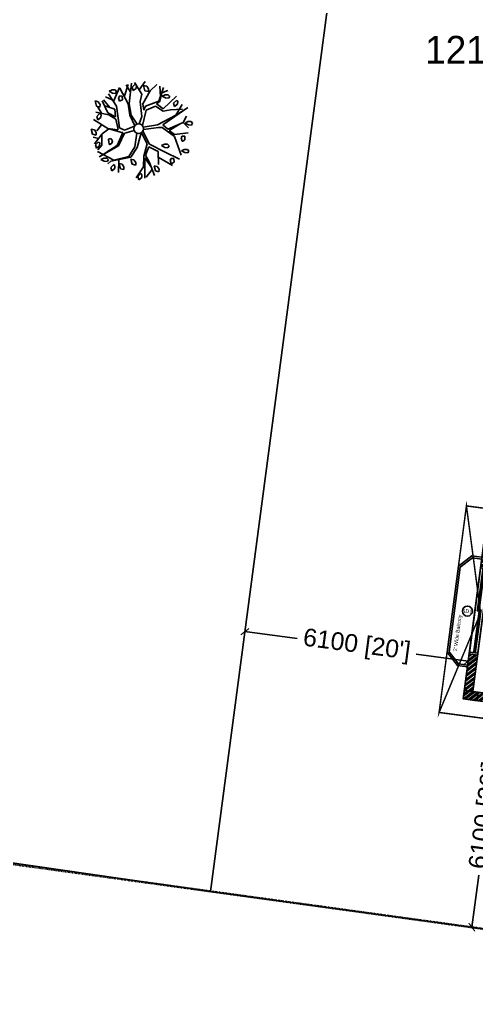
# Model space of a CAD drawing. Header units: millimetres. Extents: x -179928 to 528275, y -469666 to 511935.
# Drawn here: x 23532 to 35911, y 91669 to 118033 of the extents above; entities that cross this region are included whole.
import ezdxf
from ezdxf.enums import TextEntityAlignment as Align

# ---------------------------------------------------------------- set-up
doc = ezdxf.new("R2010")
doc.units = ezdxf.units.MM
doc.set_wipeout_variables(frame=1)
doc.header["$PDMODE"] = 35
doc.header["$PDSIZE"] = 0.1
doc.linetypes.add('DASHDOT', pattern=[25.4, 12.7, -6.35, 0, -6.35])
doc.linetypes.add('DASHED', pattern=[0.75, 0.5, -0.25])
doc.layers.get('Defpoints').update_dxf_attribs({"color": 252})
for name, color, linetype in [('ad-Column', 3, 'Continuous'), ('ad-Column Hatch', 125, 'Continuous'), ('ad-Dimension', 5, 'Continuous'), ('ad-Elevation 10', 8, 'Continuous'), ('ad-Glass Sectionline', 140, 'Continuous'), ('ad-Plinth', 8, 'Continuous'), ('ad-Plot Areas-Sq.Yds', 7, 'Continuous'), ('ad-Railing', 6, 'Continuous'), ('ad-Secondary Roof', 6, 'Continuous'), ('ad-Text main', 7, 'Continuous'), ('ad-Text Main_Door&window Label', 7, 'Continuous'), ('ad-Wall', 240, 'Continuous'), ('ad-Wall hatch', 8, 'Continuous')]:
    doc.layers.add(name, color=color, linetype=linetype)
doc.layers.add('ad-Plot Boundary', color=6, linetype='Continuous', true_color=0xff00ff)
doc.layers.add('ad-Site Boundary', color=1, linetype='DASHDOT', lineweight=35, true_color=0xff0000)
doc.styles.add('6 U T S R N_Typical Floor Plan$0$3BHK-E(NB)$0$grid_text', font='verdana.ttf', dxfattribs={"width": 0.9})
doc.styles.add('MtX_Century_Gothic', font='GOTHIC.TTF')
doc.styles.get("Standard").update_dxf_attribs({"font": 'arial.ttf'})
doc.dimstyles.new('A-100-DIM-INT (MM-FT)', dxfattribs={"dimscale": 50, "dimtxt": 2.4, "dimasz": 1, "dimexe": 5, "dimexo": 100, "dimgap": 1, "dimtad": 0, "dimdec": 0, "dimdsep": 46, "dimtxsty": 'Standard', "dimblk": 'ARCHTICK', "dimcen": 0.025, "dimse1": 1, "dimse2": 1, "dimclrd": 256, "dimclre": 256, "dimclrt": 256, "dimazin": 2, "dimtfac": 1, "dimtdec": 0, "dimtix": 1, "dimtmove": 2, "dimatfit": 3, "dimldrblk": 'ARCHTICK', "dimfxl": 1, "dimtolj": 1, "dimtzin": 0, "dimarcsym": 0})

# ---------------------------------------------------------------- blocks, each defined once
blk = doc.blocks.new('Site boundary')
at = {"layer": 'ad-Site Boundary', "ltscale": 1.5}
blk.add_lwpolyline([(0, 144080), (-75, 143539), (-1405, 135851), (-1412, 128874), (-3557, 117149), (-5983, 99419), (20081, 95597), (40505, 92787), (60922, 89781), (85284, 86292), (101404, 84186), (113351, 82444), (129249, 80319), (143419, 78323), (149320, 77286), (152952, 75663), (149412, 48881), (148166, 41049), (146842, 28125), (159656, 28125)], dxfattribs=at)
blk = doc.blocks.new('6 U T S R N_Typical Floor Plan$0$ad_Window Tag')
blk.add_circle((0, 0), 150)
at = {"style": '6 U T S R N_Typical Floor Plan$0$3BHK-E(NB)$0$grid_text', "width": 0.9}
blk.add_attdef('D1', text='', height=125, dxfattribs=at).set_placement((0, 0), align=Align.MIDDLE_CENTER)
blk = doc.blocks.new('zw$3849')
at = {"layer": 'ad-Text main', "insert": (-375, 2372), "char_height": 100, "width": 2237.11, "attachment_point": 5, "rotation": 90, "bg_fill": 2}
blk.add_mtext("\\pxqd;2' Wide Balcony", dxfattribs=at)
at = {"layer": 'ad-Text Main_Door&window Label'}
ref = blk.add_blockref('6 U T S R N_Typical Floor Plan$0$ad_Window Tag', (-200, 2372), dxfattribs=dict(at, xscale=-0.9, yscale=0.9, zscale=0.9))
ref.add_attrib('D1', 'SD1', dxfattribs={"height": 101.2, "rotation": 1800, "style": '6 U T S R N_Typical Floor Plan$0$3BHK-E(NB)$0$grid_text'}).set_placement((-201, 2370), align=Align.MIDDLE_CENTER)
blk = doc.blocks.new('$ZCDB_AUDIT_GENERATED_C77D')
blk.add_wipeout([(0, 230), (2400, 230), (2400, 0), (0, 0)]).dxf.layer = 'ad-Elevation 10'
at = {"layer": 'ad-Elevation 10'}
for points in [[(2400, 230), (0, 230)], [(2400, 0), (0, 0)]]:
    blk.add_lwpolyline(points, dxfattribs=at)
for points in [[(50, 0), (50, 230), (0, 230), (0, 0)], [(85, 83), (85, 65), (50, 65), (50, 115), (85, 115), (85, 97), (63, 97), (63, 83)], [(1217.5, 133), (1217.5, 115), (1182.5, 115), (1182.5, 165), (1217.5, 165), (1217.5, 147), (1195.5, 147), (1195.5, 133)], [(1182.5, 83), (1182.5, 65), (1217.5, 65), (1217.5, 115), (1182.5, 115), (1182.5, 97), (1204.5, 97), (1204.5, 83)], [(2315, 133), (2315, 115), (2350, 115), (2350, 165), (2315, 165), (2315, 147), (2337, 147), (2337, 133)], [(2350, 0), (2400, 0), (2400, 230), (2350, 230)]]:
    blk.add_lwpolyline(points, close=True, dxfattribs=at)
at = {"layer": 'ad-Glass Sectionline'}
for points in [[(1200, 95), (65, 95), (65, 85), (1200, 85)], [(1200, 145), (2335, 145), (2335, 135), (1200, 135)]]:
    blk.add_lwpolyline(points, close=True, dxfattribs=at)
for points in [[(1182.5, 115), (85, 115)], [(1182.5, 65), (85, 65)], [(1217.5, 165), (2315, 165)], [(1217.5, 115), (2315, 115)]]:
    blk.add_lwpolyline(points, dxfattribs=at)
blk = doc.blocks.new('*U201117')
blk.add_blockref('$ZCDB_AUDIT_GENERATED_C77D', (0, 0))
blk = doc.blocks.new('zw$42B5')
at = {"layer": 'ad-Wall hatch', "transparency": 33554610}
h = blk.add_hatch(dxfattribs=at)
h.set_pattern_fill('ANSI32', color=256, scale=10)
h.set_pattern_definition([(45, (-1040635.14, 674820.02), (-67.351921, 67.351921), []), (45, (-1040590.24, 674820.02), (-67.351921, 67.351921), [])])
h.paths.add_polyline_path([(12120, 13620), (12120, 10220), (11890, 10220), (11890, 13390), (7240, 13390), (7240, 8645), (4245, 8645), (4245, 8875), (4445, 8875), (4445, 9370), (4560, 9370), (4560, 8760), (7010, 8760), (7010, 10500), (6360, 10500), (6360, 10615), (7010, 10615), (7010, 13390), (4560, 13390), (4560, 10615), (5560, 10615), (5560, 10500), (4445, 10500), (4445, 13390), (230, 13390), (230, 8875), (3345, 8875), (3345, 8645), (3060, 8645), (3060, 4745), (3345, 4745), (3345, 4515), (230, 4515), (230, 230), (4995, 230), (4995, 3130), (6060, 3130), (6060, 3015), (5110, 3015), (5110, 230), (8310, 230), (8310, 3015), (6860, 3015), (6860, 3130), (8310, 3130), (8310, 4630), (5110, 4630), (5110, 3930), (4995, 3930), (4995, 4515), (4245, 4515), (4245, 4745), (8540, 4745), (8540, 230), (9240, 230), (9240, 0), (0, 0), (0, 4745), (2830, 4745), (2830, 8645), (0, 8645), (0, 13620)])
at = {"layer": 'ad-Railing'}
for points in [[(0, 872), (-275, 872), (-600, 1198), (-600, 3547), (-275, 3872), (0, 3872)], [(0, 922), (-254, 922), (-550, 1218), (-550, 3527), (-254, 3822), (0, 3822)]]:
    blk.add_lwpolyline(points, dxfattribs=at)
at = {"rotation": 90}
blk.add_blockref('*U201117', (230, 1230), dxfattribs=at)
at = {"layer": 'ad-Wall'}
for points in [[(230, 4515), (230, 230), (4995, 230)], [(9240, 0), (0, 0), (0, 4745)]]:
    blk.add_lwpolyline(points, dxfattribs=at)
blk = doc.blocks.new('1625E_Roof Plan')
at = {"layer": 'ad-Secondary Roof', "linetype": 'DASHED', "ltscale": 2, "const_width": 40}
for points in [[(-600, 5195), (161, 2372), (-600, -450)], [(2380, 5195), (4927, 2372), (2380, -450), (-600, -450), (-600, 5195)]]:
    blk.add_lwpolyline(points, close=True, dxfattribs=at)
blk = doc.blocks.new('zw$6AA0')
at = {"layer": 'ad-Column Hatch', "transparency": 33554687}
h = blk.add_hatch(color=256, dxfattribs=at)
h.dxf.hatch_style = 1
h.paths.add_polyline_path([(0, -230), (380, -230), (380, 0), (0, 0)])
at = {"layer": 'ad-Column'}
blk.add_lwpolyline([(0, -230), (380, -230), (380, 0), (0, 0)], close=True, dxfattribs=at)
blk = doc.blocks.new('1625E_Columns')
at = {"layer": 'ad-Column', "xscale": -1, "rotation": 179.9999999999998}
blk.add_blockref('zw$6AA0', (0, 0), dxfattribs=at)
blk = doc.blocks.new('1625_East Villa')
at = {"layer": 'ad-Text main'}
blk.add_blockref('zw$3849', (0, 0), dxfattribs=at)
at = {"layer": 'ad-Wall'}
blk.add_blockref('zw$42B5', (0, 0), dxfattribs=at)
blk.add_blockref('1625E_Roof Plan', (0, 0))
blk.add_blockref('1625E_Columns', (0, 0))
blk = doc.blocks.new("All Plot's Villa Plans")
at = {"ltscale": 5, "rotation": 352.4703876422526}
blk.add_blockref('1625_East Villa', (35551, 99625), dxfattribs=at)
blk = doc.blocks.new('A$Cbbea0351')
at = {"layer": 'ad-Plot Areas-Sq.Yds', "linetype": 'Continuous', "insert": (-330189, -349514), "char_height": 750, "width": 5922.3, "attachment_point": 5, "style": 'MtX_Century_Gothic', "bg_fill": 3, "box_fill_scale": 1.5, "bg_fill_color": 257, "bg_fill_transparency": 0}
blk.add_mtext('1210 Sq.Yds', dxfattribs=at)
blk = doc.blocks.new('Plot Numbers')
at = {"ltscale": 5}
blk.add_blockref('A$Cbbea0351', (367577, 466614), dxfattribs=at)
blk = doc.blocks.new('zw$A88E')
at = {"layer": 'ad-Plot Boundary', "ltscale": 5}
for points in [[(-368986, -334687), (-368989, -337740), (-371134, -349465), (-373560, -367195), (-338868, -372204), (-334720, -340818), (-347508, -339123), (-361592, -336188), (-368986, -334687)], [(-334720, -340818), (-303171, -345001), (-307365, -376729), (-327072, -373827), (-338868, -372204)]]:
    blk.add_lwpolyline(points, close=True, dxfattribs=at)
blk = doc.blocks.new("Plot's Boundary")
at = {"layer": 'ad-Plot Boundary', "ltscale": 5}
blk.add_blockref('zw$A88E', (367577, 466614), dxfattribs=at)
blk = doc.blocks.new('_ArchTick')
at = {"color": 0, "linetype": 'ByBlock', "const_width": 0.15}
blk.add_lwpolyline([(-0.5, -0.5), (0.5, 0.5)], dxfattribs=at)
blk = doc.blocks.new('*D11949')
at = {"layer": 'ad-Dimension', "lineweight": -2, "ltscale": 5, "transparency": 16777216}
for p, q in [((-6100, 1032), (-4678, 1032)), ((0, 1032), (-1422, 1032))]:
    blk.add_line(p, q, dxfattribs=at)
at = {"layer": 'Defpoints', "color": 0, "ltscale": 5, "transparency": 16777216}
for p in [(-6100, 1032), (-6100, 0), (0, 0)]:
    blk.add_point(p, dxfattribs=at)
at = {"layer": 'ad-Dimension', "lineweight": -2, "ltscale": 5, "transparency": 16777216, "xscale": 200, "yscale": 200, "zscale": 200, "rotation": 180}
blk.add_blockref('_ArchTick', (-6100, 1032), dxfattribs=at)
at = {"layer": 'ad-Dimension', "lineweight": -2, "ltscale": 5, "transparency": 16777216, "xscale": 200, "yscale": 200, "zscale": 200}
blk.add_blockref('_ArchTick', (0, 1032), dxfattribs=at)
at = {"layer": 'ad-Dimension', "ltscale": 5, "transparency": 16777216, "insert": (-3050, 1032), "char_height": 480, "attachment_point": 5}
blk.add_mtext("\\A1;6100 [20']", dxfattribs=at)
blk = doc.blocks.new('*D12050')
at = {"layer": 'ad-Dimension', "lineweight": -2, "ltscale": 5, "transparency": 16777216}
for p, q in [((1041, 0), (1041, -1422)), ((1041, -6100), (1041, -4678))]:
    blk.add_line(p, q, dxfattribs=at)
at = {"layer": 'Defpoints', "color": 0, "ltscale": 5, "transparency": 16777216}
for p in [(0, 0), (0, -6100), (1041, -6100)]:
    blk.add_point(p, dxfattribs=at)
at = {"layer": 'ad-Dimension', "lineweight": -2, "ltscale": 5, "transparency": 16777216, "xscale": 200, "yscale": 200, "zscale": 200}
for p, rotation in [((1041, 0), 90), ((1041, -6100), 270)]:
    blk.add_blockref('_ArchTick', p, dxfattribs=dict(at, rotation=rotation))
at = {"layer": 'ad-Dimension', "ltscale": 5, "transparency": 16777216, "insert": (1041, -3050), "char_height": 480, "attachment_point": 5, "rotation": 90}
blk.add_mtext("\\A1;6100 [20']", dxfattribs=at)
blk = doc.blocks.new('ERFWEF')
at = {"color": 219, "linetype": 'Continuous', "true_color": 0x642165}
for p, q in [((260795.678, 1945739.608), (260795.52, 1945739.734)), ((260795.743, 1945739.406), (260795.621, 1945739.793)), ((260795.741, 1945739.867), (260795.655, 1945739.85)), ((260795.655, 1945739.85), (260795.728, 1945739.781)), ((260795.695, 1945739.551), (260795.948, 1945739.873)), ((260795.728, 1945739.781), (260795.805, 1945739.749)), ((260795.823, 1945739.846), (260795.741, 1945739.867)), ((260795.805, 1945739.749), (260795.848, 1945739.791)), ((260795.848, 1945739.791), (260795.823, 1945739.846)), ((260796.061, 1945739.39), (260795.955, 1945739.855)), ((260796.013, 1945739.602), (260796.202, 1945739.889)), ((260796.09, 1945739.382), (260796.294, 1945739.908)), ((260796.204, 1945739.695), (260796.149, 1945739.895)), ((260796.378, 1945739.844), (260796.284, 1945739.793)), ((260796.284, 1945739.793), (260796.286, 1945739.698)), ((260796.286, 1945739.698), (260796.383, 1945739.735)), ((260796.378, 1945739.844), (260796.41, 1945739.814)), ((260796.487, 1945739.548), (260796.379, 1945739.903)), ((260796.383, 1945739.735), (260796.41, 1945739.814)), ((260796.45, 1945739.671), (260796.665, 1945739.854)), ((260796.597, 1945739.758), (260796.596, 1945739.612)), ((260796.597, 1945739.758), (260796.674, 1945739.714)), ((260795.22, 1945739.7), (260795.218, 1945739.554)), ((260795.218, 1945739.554), (260795.303, 1945739.505)), ((260795.22, 1945739.7), (260795.296, 1945739.656)), ((260795.307, 1945739.324), (260795.246, 1945739.519)), ((260795.324, 1945739.573), (260795.296, 1945739.656)), ((260795.303, 1945739.505), (260795.324, 1945739.573)), ((260795.465, 1945739.298), (260795.405, 1945739.649)), ((260795.679, 1945739.339), (260795.436, 1945739.503)), ((260795.567, 1945739.414), (260795.45, 1945739.67)), ((260795.901, 1945739.654), (260795.857, 1945739.612)), ((260795.857, 1945739.612), (260795.859, 1945739.517)), ((260795.859, 1945739.517), (260795.879, 1945739.519)), ((260795.879, 1945739.519), (260795.945, 1945739.534)), ((260795.963, 1945739.631), (260795.901, 1945739.654)), ((260795.945, 1945739.534), (260795.963, 1945739.631)), ((260796.398, 1945739.366), (260796.487, 1945739.548)), ((260796.447, 1945739.279), (260796.731, 1945739.57)), ((260796.596, 1945739.612), (260796.68, 1945739.563)), ((260796.701, 1945739.631), (260796.674, 1945739.714)), ((260796.68, 1945739.563), (260796.701, 1945739.631)), ((260796.731, 1945739.57), (260796.95, 1945739.689)), ((260796.884, 1945739.235), (260797.107, 1945739.562)), ((260796.96, 1945739.347), (260797.014, 1945739.629)), ((260797.019, 1945739.438), (260797.193, 1945739.454)), ((260795.361, 1945738.89), (260795.044, 1945739.227)), ((260795.249, 1945739.334), (260795.155, 1945739.283)), ((260795.155, 1945739.283), (260795.157, 1945739.188)), ((260795.157, 1945739.188), (260795.254, 1945739.225)), ((260795.482, 1945739.241), (260795.158, 1945739.395)), ((260795.249, 1945739.334), (260795.281, 1945739.303)), ((260795.254, 1945739.225), (260795.281, 1945739.303)), ((260795.638, 1945739.139), (260795.465, 1945739.298)), ((260795.632, 1945739.072), (260795.482, 1945739.241)), ((260795.679, 1945739.339), (260795.638, 1945739.139)), ((260795.667, 1945738.818), (260795.743, 1945739.406)), ((260796.028, 1945739.079), (260796.061, 1945739.39)), ((260796.057, 1945739.07), (260796.09, 1945739.382)), ((260796.328, 1945738.961), (260796.398, 1945739.366)), ((260796.432, 1945739.111), (260796.447, 1945739.279)), ((260796.432, 1945739.111), (260796.5, 1945739.201)), ((260796.5, 1945739.201), (260796.884, 1945739.235)), ((260796.803, 1945739.185), (260796.895, 1945739.22)), ((260796.895, 1945739.22), (260797.022, 1945739.435)), ((260796.945, 1945739.007), (260797.386, 1945739.246)), ((260797.094, 1945739.363), (260797.008, 1945739.345)), ((260797.008, 1945739.345), (260797.082, 1945739.276)), ((260797.082, 1945739.276), (260797.158, 1945739.245)), ((260797.177, 1945739.341), (260797.094, 1945739.363)), ((260797.158, 1945739.245), (260797.202, 1945739.287)), ((260797.202, 1945739.287), (260797.177, 1945739.341)), ((260794.921, 1945738.99), (260794.919, 1945738.843)), ((260794.921, 1945738.99), (260794.997, 1945738.945)), ((260795.025, 1945738.862), (260794.997, 1945738.945)), ((260795.226, 1945739.033), (260795.055, 1945738.904)), ((260795.616, 1945738.789), (260795.632, 1945739.072)), ((260796.08, 1945738.763), (260796.028, 1945739.079)), ((260796.159, 1945738.792), (260796.057, 1945739.07)), ((260796.212, 1945738.783), (260796.328, 1945738.961)), ((260796.283, 1945738.715), (260796.487, 1945739.091)), ((260796.487, 1945739.091), (260796.759, 1945739.133)), ((260796.759, 1945739.133), (260796.93, 1945738.949)), ((260796.822, 1945739.159), (260796.803, 1945739.185)), ((260796.824, 1945739.158), (260796.945, 1945739.007)), ((260796.93, 1945738.949), (260797.126, 1945738.929)), ((260797.126, 1945738.929), (260797.447, 1945738.863)), ((260797.232, 1945738.752), (260797.469, 1945738.989)), ((260797.347, 1945739.134), (260797.253, 1945739.083)), ((260797.253, 1945739.083), (260797.255, 1945738.988)), ((260797.255, 1945738.988), (260797.352, 1945739.025)), ((260797.347, 1945739.134), (260797.379, 1945739.103)), ((260797.352, 1945739.025), (260797.379, 1945739.103)), ((260795.171, 1945738.79), (260794.902, 1945738.583)), ((260795.04, 1945738.69), (260794.909, 1945738.766)), ((260794.919, 1945738.843), (260795.004, 1945738.794)), ((260795.004, 1945738.794), (260795.025, 1945738.862)), ((260795.165, 1945738.788), (260795.08, 1945738.491)), ((260795.381, 1945738.867), (260795.171, 1945738.79)), ((260795.611, 1945738.78), (260795.361, 1945738.89)), ((260795.691, 1945738.687), (260795.381, 1945738.867)), ((260795.717, 1945738.672), (260795.498, 1945738.394)), ((260795.78, 1945738.729), (260795.667, 1945738.818)), ((260795.691, 1945738.688), (260795.717, 1945738.672)), ((260795.78, 1945738.729), (260796.074, 1945738.757)), ((260796.294, 1945738.669), (260796.68, 1945738.628)), ((260796.68, 1945738.628), (260797.232, 1945738.752)), ((260797.6, 1945738.867), (260796.824, 1945738.591)), ((260797.232, 1945738.752), (260797.495, 1945738.834)), ((260795.012, 1945738.6), (260794.919, 1945738.549)), ((260794.919, 1945738.549), (260794.92, 1945738.454)), ((260794.92, 1945738.454), (260795.018, 1945738.492)), ((260795.08, 1945738.491), (260794.942, 1945738.396)), ((260795.012, 1945738.6), (260795.044, 1945738.57)), ((260795.018, 1945738.492), (260795.044, 1945738.57)), ((260795.284, 1945738.521), (260795.302, 1945738.604)), ((260795.285, 1945738.447), (260795.284, 1945738.521)), ((260795.361, 1945738.476), (260795.285, 1945738.447)), ((260795.302, 1945738.604), (260795.36, 1945738.602)), ((260795.36, 1945738.602), (260795.392, 1945738.531)), ((260795.392, 1945738.531), (260795.361, 1945738.476)), ((260795.763, 1945738.646), (260795.509, 1945738.36)), ((260795.763, 1945738.645), (260795.764, 1945738.644)), ((260796.033, 1945738.646), (260795.764, 1945738.644)), ((260796.084, 1945738.557), (260795.931, 1945738.22)), ((260796.197, 1945738.535), (260795.993, 1945738.184)), ((260796.203, 1945738.537), (260796.272, 1945738.209)), ((260796.336, 1945738.18), (260796.252, 1945738.566)), ((260796.282, 1945738.608), (260796.687, 1945738.554)), ((260796.687, 1945738.554), (260796.789, 1945738.53)), ((260796.789, 1945738.53), (260797.047, 1945738.204)), ((260796.824, 1945738.591), (260796.92, 1945738.442)), ((260796.92, 1945738.442), (260797.371, 1945738.507)), ((260796.947, 1945738.403), (260797.284, 1945738.495)), ((260796.947, 1945738.403), (260797.06, 1945738.255)), ((260797.371, 1945738.507), (260797.505, 1945738.652)), ((260797.371, 1945738.507), (260797.469, 1945738.334)), ((260797.5, 1945738.497), (260797.414, 1945738.48)), ((260797.414, 1945738.48), (260797.488, 1945738.411)), ((260797.488, 1945738.411), (260797.564, 1945738.379)), ((260797.582, 1945738.476), (260797.5, 1945738.497)), ((260797.564, 1945738.379), (260797.607, 1945738.421)), ((260797.607, 1945738.421), (260797.582, 1945738.476)), ((260795.286, 1945738.021), (260794.921, 1945738.361)), ((260795.509, 1945738.36), (260794.929, 1945738.21)), ((260795.042, 1945738.142), (260794.956, 1945738.125)), ((260795.124, 1945738.121), (260795.042, 1945738.142)), ((260795.19, 1945738.286), (260795.048, 1945738.245)), ((260795.418, 1945738.354), (260795.185, 1945738.286)), ((260795.498, 1945738.394), (260795.418, 1945738.354)), ((260795.931, 1945738.22), (260795.709, 1945738.009)), ((260795.993, 1945738.184), (260795.754, 1945737.971)), ((260796.272, 1945738.209), (260796.099, 1945737.911)), ((260796.336, 1945738.18), (260796.672, 1945737.872)), ((260797.047, 1945738.204), (260797.083, 1945737.668)), ((260797.06, 1945738.255), (260797.428, 1945738.205)), ((260797.248, 1945738.161), (260797.205, 1945738.119)), ((260797.311, 1945738.138), (260797.248, 1945738.161)), ((260797.292, 1945738.042), (260797.311, 1945738.138)), ((260794.956, 1945738.125), (260795.03, 1945738.056)), ((260795.03, 1945738.056), (260795.106, 1945738.025)), ((260795.199, 1945738.013), (260795.103, 1945737.963)), ((260795.106, 1945738.025), (260795.149, 1945738.067)), ((260795.149, 1945738.067), (260795.124, 1945738.121)), ((260795.239, 1945737.894), (260795.155, 1945737.849)), ((260795.754, 1945737.971), (260795.199, 1945738.013)), ((260795.281, 1945737.87), (260795.244, 1945737.904)), ((260795.709, 1945738.009), (260795.286, 1945738.021)), ((260795.418, 1945737.991), (260795.324, 1945737.659)), ((260795.401, 1945737.894), (260795.399, 1945737.747)), ((260795.401, 1945737.894), (260795.477, 1945737.849)), ((260795.741, 1945737.924), (260795.739, 1945737.778)), ((260795.741, 1945737.924), (260795.817, 1945737.88)), ((260795.844, 1945737.797), (260795.817, 1945737.88)), ((260796.099, 1945737.911), (260796.019, 1945737.63)), ((260796.298, 1945738.112), (260796.157, 1945737.925)), ((260796.157, 1945737.925), (260796.206, 1945737.697)), ((260796.298, 1945738.112), (260796.508, 1945737.932)), ((260796.508, 1945737.932), (260796.422, 1945737.584)), ((260796.726, 1945738.076), (260796.64, 1945738.059)), ((260796.64, 1945738.059), (260796.713, 1945737.989)), ((260796.713, 1945737.989), (260796.79, 1945737.958)), ((260796.808, 1945738.055), (260796.726, 1945738.076)), ((260796.79, 1945737.958), (260796.833, 1945738)), ((260796.833, 1945738), (260796.808, 1945738.055)), ((260797.205, 1945738.119), (260797.207, 1945738.024)), ((260797.207, 1945738.024), (260797.227, 1945738.026)), ((260797.227, 1945738.026), (260797.292, 1945738.042)), ((260795.155, 1945737.849), (260795.157, 1945737.754)), ((260795.157, 1945737.754), (260795.254, 1945737.791)), ((260795.254, 1945737.791), (260795.281, 1945737.87)), ((260795.399, 1945737.747), (260795.484, 1945737.698)), ((260795.505, 1945737.766), (260795.477, 1945737.849)), ((260795.484, 1945737.698), (260795.505, 1945737.766)), ((260795.739, 1945737.778), (260795.824, 1945737.729)), ((260796.019, 1945737.63), (260795.752, 1945737.399)), ((260795.824, 1945737.729), (260795.844, 1945737.797)), ((260796.116, 1945737.855), (260795.975, 1945737.328)), ((260796.116, 1945737.855), (260796.217, 1945737.574)), ((260796.206, 1945737.697), (260796.239, 1945737.326)), ((260796.471, 1945737.782), (260796.779, 1945737.458)), ((260796.672, 1945737.872), (260797.014, 1945737.579)), ((260796.803, 1945737.656), (260796.76, 1945737.614)), ((260796.76, 1945737.614), (260796.762, 1945737.519)), ((260796.866, 1945737.633), (260796.803, 1945737.656)), ((260796.847, 1945737.536), (260796.866, 1945737.633)), ((260797.207, 1945737.796), (260797.121, 1945737.779)), ((260797.121, 1945737.779), (260797.194, 1945737.71)), ((260797.194, 1945737.71), (260797.271, 1945737.679)), ((260797.289, 1945737.775), (260797.207, 1945737.796)), ((260797.271, 1945737.679), (260797.314, 1945737.721)), ((260797.314, 1945737.721), (260797.289, 1945737.775)), ((260795.891, 1945737.474), (260795.797, 1945737.422)), ((260795.797, 1945737.422), (260795.799, 1945737.328)), ((260795.799, 1945737.328), (260795.896, 1945737.365)), ((260795.891, 1945737.474), (260795.923, 1945737.443)), ((260795.896, 1945737.365), (260795.923, 1945737.443)), ((260796.224, 1945737.499), (260796.015, 1945737.339)), ((260796.301, 1945737.586), (260796.299, 1945737.439)), ((260796.299, 1945737.439), (260796.384, 1945737.39)), ((260796.301, 1945737.586), (260796.377, 1945737.541)), ((260796.405, 1945737.458), (260796.377, 1945737.541)), ((260796.384, 1945737.39), (260796.405, 1945737.458)), ((260796.762, 1945737.519), (260796.782, 1945737.521)), ((260796.782, 1945737.521), (260796.847, 1945737.536))]:
    blk.add_line(p, q, dxfattribs=at)
blk.add_circle((260796.163, 1945738.661), 0.131, dxfattribs=at)
blk = doc.blocks.new('zw$E387')
at = {"color": 6, "xscale": 999.9541051248865, "yscale": 999.9541051248865, "zscale": 999.9541051248865, "rotation": 15.20137085992778}
blk.add_blockref('ERFWEF', (258540481, -1945837263, 498276), dxfattribs=at)
blk = doc.blocks.new('A$C92fa9908')
at = {"layer": 'ad-Plinth', "ltscale": 5}
blk.add_lwpolyline([(0, 13620), (12120, 13620), (12120, 0), (0, 0), (0, 4745), (2830, 4745), (2830, 8645), (0, 8645)], close=True, dxfattribs=at)
at = {"layer": 'ad-Dimension', "ltscale": 5}
dim = blk.add_linear_dim(base=(-6100, 1031.8), p1=(0, 0), p2=(-6100, 0), dimstyle='A-100-DIM-INT (MM-FT)', override={"dimscale": 200}, dxfattribs=at)
dim.commit()
dim.dimension.update_dxf_attribs({"geometry": '*D11949', "text_midpoint": (-3050, 1031.8)})
dim = blk.add_linear_dim(base=(1040.9, -6100), p1=(0, 0), p2=(0, -6100), angle=90, dimstyle='A-100-DIM-INT (MM-FT)', override={"dimscale": 200}, dxfattribs=at)
dim.commit()
dim.dimension.update_dxf_attribs({"geometry": '*D12050', "text_midpoint": (1040.9, -3050)})
blk = doc.blocks.new('zw$C194')
at = {"layer": 'ad-Plinth', "ltscale": 5, "rotation": 352.4703876422758}
blk.add_blockref('A$C92fa9908', (-156288, -329134), dxfattribs=at)
blk = doc.blocks.new("Villa's Boundary")
at = {"ltscale": 5}
blk.add_blockref('zw$C194', (191839, 428759), dxfattribs=at)

msp = doc.modelspace()

# ---------------------------------------------------------------- block references
at = {"ltscale": 5}
msp.add_blockref("Plot's Boundary", (0, 0), dxfattribs=at)

# ---------------------------------------------------------------- next in the draw order: block references
msp.add_blockref("Villa's Boundary", (0, 0), dxfattribs=at)

# ---------------------------------------------------------------- next in the draw order: block references
msp.add_blockref("All Plot's Villa Plans", (0, 0), dxfattribs=at)

# ---------------------------------------------------------------- next in the draw order: block references
msp.add_blockref('Site boundary', (0, 0))
msp.add_blockref('zw$E387', (0, 0), dxfattribs=at)

# ---------------------------------------------------------------- next in the draw order: block references
msp.add_blockref('Plot Numbers', (0, 0), dxfattribs=at)

doc.saveas('drawing.dxf')
